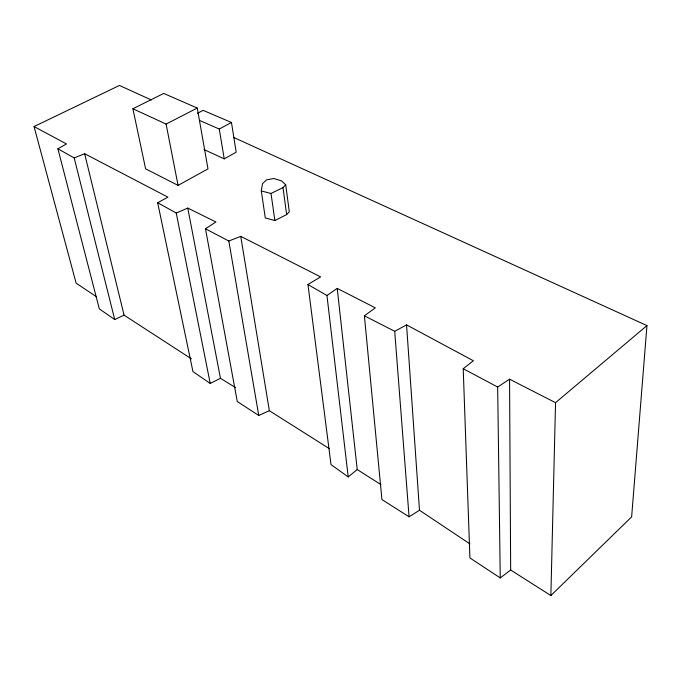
<?xml version="1.0" encoding="UTF-8"?>
<svg xmlns="http://www.w3.org/2000/svg" width="681" height="681" viewBox="0 0 681 681"><rect width="100%" height="100%" fill="white"/><g stroke="black" fill="none" stroke-linecap="round" stroke-linejoin="round"><path stroke-width="1.02" d="M555.551 402.675L509.558 379.189L510.665 570.006L550.869 595.552L555.551 402.675L646.95 325.595L233.66 137.443M646.95 325.595L631.636 516.87L550.869 595.552M261.3 190.952L262.5 183.649L266.552 179.869L273.771 178.499L281.525 180.865L285.714 184.798L289.306 211.774L286.65 214.609L274.869 220.55L265.292 217.937L261.3 190.952L271.012 193.472L282.998 187.581L285.714 184.798M348.221 476.921L357.227 469.549L337.223 288.395L326.957 295.503L348.221 476.921L331.009 464.629L307.957 284.513L320.623 276.895L240.742 236.358L228.833 241.023L205.483 228.79L215.937 221.972L187.769 208.088L176.251 213.034L157.669 202.734L167.943 197.167L84.631 153.719L74.186 157.907L57.911 148.807L66.491 143.955L34.05 126.547L119.447 85.448L151.386 99.988M510.665 570.006L500.254 577.939L469.916 557.952L463.216 368.727L473.346 360.743L406.557 324.888L394.708 331.298L364.395 315.814L375.299 307.846L337.223 288.395M500.254 577.939L497.675 387.038L509.558 379.189M364.395 315.814L381.939 499.582L409.068 516.794L419.487 510.265L406.557 324.888M204.002 149.556L224.236 158.86L236.179 152.203L231.463 122.486L203.091 110.356L197.507 113.267M178.064 185.385L207.994 168.871L197.269 108.049L163.721 93.442L132.889 108.756L145.615 168.845L178.064 185.385L166.096 124.078L132.889 108.756M199.473 120.384L219.273 129.041L231.463 122.486M166.096 124.078L197.269 108.049M157.669 202.734L192.953 371.605L210.225 383.446L220.465 378.313L235.711 387.702M57.911 148.807L99.315 308.893L114.723 319.534L124.07 315.15L191.421 358.853M205.483 228.79L237.269 401.509L258.754 415.478L269.344 410.711L329.57 448.796M463.216 368.727L497.675 387.038M307.957 284.513L326.957 295.503M357.227 469.549L380.951 484.634M419.487 510.265L469.933 543.898M96.37 296.669L76.136 283.194L34.05 126.547M74.186 157.907L114.723 319.534M84.631 153.719L124.07 315.15M176.251 213.034L210.225 383.446M187.769 208.088L220.465 378.313M228.833 241.023L258.754 415.478M219.273 129.041L224.236 158.86M240.742 236.358L269.344 410.711M271.012 193.472L274.869 220.55M282.998 187.581L286.65 214.609M394.708 331.298L409.068 516.794"/></g></svg>
